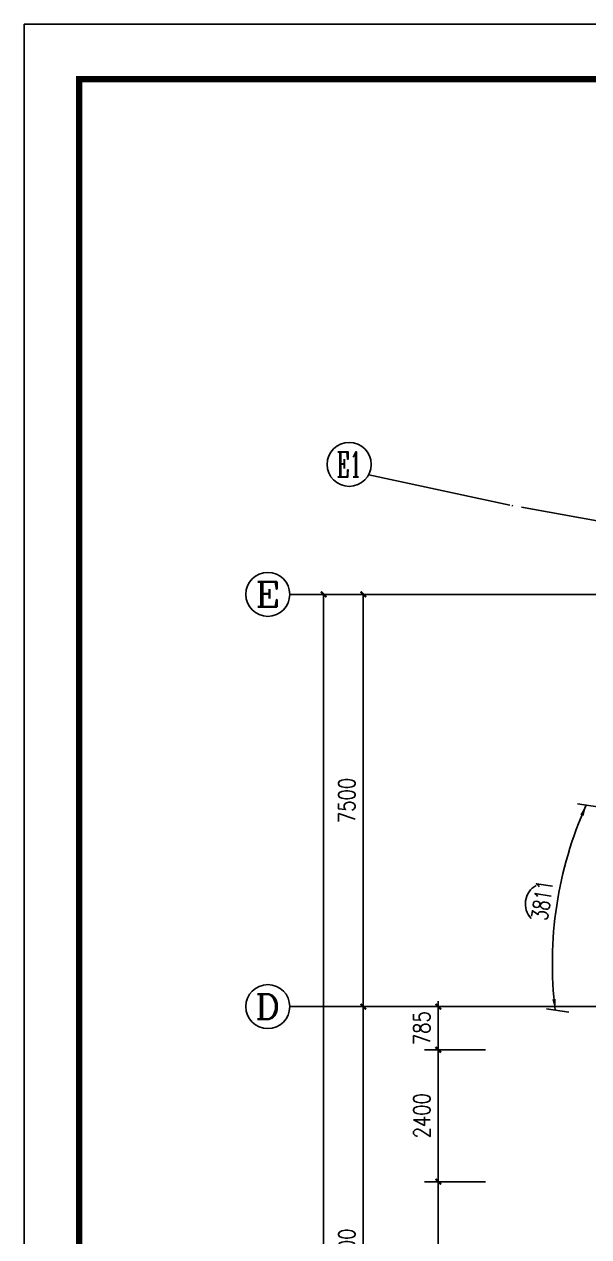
# Model space of a CAD drawing. Header units: millimetres. Extents: x 591771 to 1936534, y -622016 to 355666.
# Drawn here: x 595260 to 605528, y 201568 to 223628 of the extents above; entities that cross this region are included whole.
import ezdxf
from ezdxf.enums import TextEntityAlignment as Align

# ---------------------------------------------------------------- set-up
doc = ezdxf.new("R2010")
doc.units = ezdxf.units.MM
doc.header["$LTSCALE"] = 80
doc.linetypes.add('DOTE', pattern=[2.42, 2, -0.2, 0.02, -0.2])
for name, color, linetype in [('\\M+5BDA8-\\M+5B3DF\\M+5B4E7', 3, 'Continuous'), ('\\M+5BDA8-\\M+5D6E1', 17, 'DOTE'), ('\\M+5BDA8-\\M+5D6E1-\\M+5B1EA\\M+5D7A2', 3, 'Continuous'), ('\\M+5C1A2\\M+5C3E6\\M+5CFDF\\M+5CCF51', 7, 'Continuous'), ('\\M+5CDBC\\M+5BFF2', 252, 'Continuous'), ('AXIS_TEXT', 7, 'Continuous'), ('PUB_TEXT', 7, 'Continuous')]:
    doc.layers.add(name, color=color, linetype=linetype)
doc.styles.add('A-AXIS-LABEL', font='COMPLEX', dxfattribs={"bigfont": 'GBCBIG'})
doc.styles.add('A-DIM', font='SIMPLEX', dxfattribs={"bigfont": 'GBCBIG'})
doc.styles.add('COMPLEX', font='COMPLEX')
doc.styles.add('DIM_FONT', font='SIMPLEX.shx', dxfattribs={"width": 0.8})
doc.styles.add('ROMANS', font='ROMANS.shx', dxfattribs={"width": 0.8, "bigfont": 'hhztxt.shx'})
doc.dimstyles.new('dim1-150', dxfattribs={"dimscale": 180, "dimtxt": 2, "dimasz": 1.2, "dimexe": 1.2, "dimexo": 1.2, "dimgap": 1, "dimtad": 1, "dimdec": 0, "dimdsep": 46, "dimtxsty": 'ROMANS', "dimblk": 'ARCHTICK', "dimcen": 0, "dimadec": 0, "dimazin": 0, "dimtfac": 0.71, "dimtdec": 0, "dimtix": 1, "dimtmove": 0, "dimatfit": 3, "dimldrblk": 'ARCHTICK', "dimfxl": 0, "dimtolj": 1, "dimtzin": 0, "dimarcsym": 0})
doc.dimstyles.new('DIMN', dxfattribs={"dimtxt": 300, "dimasz": 100, "dimexe": 250, "dimexo": 300, "dimgap": 150, "dimtad": 1, "dimdec": 0, "dimzin": 0, "dimdsep": 46, "dimtxsty": 'DIM_FONT', "dimblk": 'ARCHTICK', "dimcen": 0.09, "dimclrt": 7, "dimazin": 2, "dimtfac": 1, "dimtdec": 0, "dimtix": 1, "dimtmove": 2, "dimatfit": 3, "dimldrblk": 'ARCHTICK', "dimfxl": 0, "dimtolj": 1, "dimtzin": 0, "dimarcsym": 0})

# ---------------------------------------------------------------- blocks, each defined once
blk = doc.blocks.new('_ArchTick')
at = {"color": 0, "linetype": 'ByBlock', "const_width": 0.4}
blk.add_lwpolyline([(-0.5, -0.5), (0.5, 0.5)], dxfattribs=at)
blk = doc.blocks.new('*D26')
at = {"layer": '\\M+5C1A2\\M+5C3E6\\M+5CFDF\\M+5CCF51', "color": 0, "lineweight": -2, "transparency": 16777216}
blk.add_arc((613128, 213255), 5623, 169.8236, 180, dxfattribs=at)
at = {"layer": 'Defpoints', "color": 0, "lineweight": -3, "transparency": 16777216}
for p in [(604090, 214878), (607545, 213920), (603990, 213255), (662218, 213255), (660403, 204769)]:
    blk.add_point(p, dxfattribs=at)
at = {"layer": '\\M+5C1A2\\M+5C3E6\\M+5CFDF\\M+5CCF51', "color": 0, "lineweight": -2, "transparency": 16777216, "xscale": 216, "yscale": 216, "zscale": 216}
for p, rotation in [((607594, 214249), 79.8236399644772), ((607506, 213255), 270)]:
    blk.add_blockref('_ArchTick', p, dxfattribs=dict(at, rotation=rotation))
at = {"layer": '\\M+5C1A2\\M+5C3E6\\M+5CFDF\\M+5CCF51', "color": 0, "lineweight": -2, "transparency": 16777216, "insert": (607161, 213787), "char_height": 360, "attachment_point": 5, "rotation": 84.9118, "style": 'ROMANS'}
blk.add_mtext('\\A1;10%%D', dxfattribs=at)
blk = doc.blocks.new('*D27')
at = {"layer": '\\M+5C1A2\\M+5C3E6\\M+5CFDF\\M+5CCF51', "color": 0, "lineweight": -2, "transparency": 16777216}
blk.add_arc((615406, 212846), 991, 169.8236, 180, dxfattribs=at)
at = {"layer": 'Defpoints', "color": 0, "lineweight": -3, "transparency": 16777216}
for p in [(604090, 214878), (614422, 212964), (612909, 212846), (615406, 212846), (615921, 212846)]:
    blk.add_point(p, dxfattribs=at)
at = {"layer": '\\M+5C1A2\\M+5C3E6\\M+5CFDF\\M+5CCF51', "color": 0, "lineweight": -2, "transparency": 16777216, "xscale": 216, "yscale": 216, "zscale": 216}
for p, rotation in [((614430, 213022), 79.8236399644774), ((614415, 212846), 270)]:
    blk.add_blockref('_ArchTick', p, dxfattribs=dict(at, rotation=rotation))
at = {"layer": '\\M+5C1A2\\M+5C3E6\\M+5CFDF\\M+5CCF51', "color": 0, "lineweight": -2, "transparency": 16777216, "insert": (614052, 212967), "char_height": 360, "attachment_point": 5, "rotation": 84.9118, "style": 'ROMANS'}
blk.add_mtext('\\A1;10%%D', dxfattribs=at)
blk = doc.blocks.new('*D370')
at = {"layer": '\\M+5BDA8-\\M+5B3DF\\M+5B4E7', "color": 0, "lineweight": -2, "transparency": 16777216}
for p, q in [((603647, 202570), (602541, 202570)), ((602791, 199054), (602791, 202570)), ((603647, 199054), (602541, 199054))]:
    blk.add_line(p, q, dxfattribs=at)
at = {"layer": 'Defpoints', "color": 0, "transparency": 16777216}
for p in [(602791, 202570), (603947, 202570), (603947, 199054)]:
    blk.add_point(p, dxfattribs=at)
at = {"layer": '\\M+5BDA8-\\M+5B3DF\\M+5B4E7', "color": 0, "lineweight": -2, "transparency": 16777216, "xscale": 100, "yscale": 100, "zscale": 100}
for p, rotation in [((602791, 202570), 90), ((602791, 199054), 270)]:
    blk.add_blockref('_ArchTick', p, dxfattribs=dict(at, rotation=rotation))
at = {"layer": '\\M+5BDA8-\\M+5B3DF\\M+5B4E7', "color": 7, "transparency": 16777216, "insert": (602491, 200812), "char_height": 300, "attachment_point": 5, "rotation": 90, "style": 'DIM_FONT'}
blk.add_mtext('\\A1;3517', dxfattribs=at)
blk = doc.blocks.new('*D371')
at = {"layer": '\\M+5BDA8-\\M+5B3DF\\M+5B4E7', "color": 0, "lineweight": -2, "transparency": 16777216}
for p, q in [((603647, 204970), (602541, 204970)), ((602791, 202570), (602791, 204970)), ((603647, 202570), (602541, 202570))]:
    blk.add_line(p, q, dxfattribs=at)
at = {"layer": 'Defpoints', "color": 0, "transparency": 16777216}
for p in [(602791, 204970), (603947, 204970), (603947, 202570)]:
    blk.add_point(p, dxfattribs=at)
at = {"layer": '\\M+5BDA8-\\M+5B3DF\\M+5B4E7', "color": 0, "lineweight": -2, "transparency": 16777216, "xscale": 100, "yscale": 100, "zscale": 100}
for p, rotation in [((602791, 204970), 90), ((602791, 202570), 270)]:
    blk.add_blockref('_ArchTick', p, dxfattribs=dict(at, rotation=rotation))
at = {"layer": '\\M+5BDA8-\\M+5B3DF\\M+5B4E7', "color": 7, "transparency": 16777216, "insert": (602491, 203770), "char_height": 300, "attachment_point": 5, "rotation": 90, "style": 'DIM_FONT'}
blk.add_mtext('\\A1;2400', dxfattribs=at)
blk = doc.blocks.new('*D372')
at = {"layer": '\\M+5BDA8-\\M+5B3DF\\M+5B4E7', "color": 0, "lineweight": -2, "transparency": 16777216}
for p, q in [((602791, 205755), (602791, 205855)), ((603647, 205755), (602541, 205755)), ((602791, 204970), (602791, 205755)), ((603647, 204970), (602541, 204970)), ((602791, 204970), (602791, 204870))]:
    blk.add_line(p, q, dxfattribs=at)
at = {"layer": 'Defpoints', "color": 0, "transparency": 16777216}
for p in [(602791, 205755), (603947, 205755), (603947, 204970)]:
    blk.add_point(p, dxfattribs=at)
at = {"layer": '\\M+5BDA8-\\M+5B3DF\\M+5B4E7', "color": 0, "lineweight": -2, "transparency": 16777216, "xscale": 100, "yscale": 100, "zscale": 100}
for p, rotation in [((602791, 205755), 270), ((602791, 204970), 90)]:
    blk.add_blockref('_ArchTick', p, dxfattribs=dict(at, rotation=rotation))
at = {"layer": '\\M+5BDA8-\\M+5B3DF\\M+5B4E7', "color": 7, "transparency": 16777216, "insert": (602491, 205363), "char_height": 300, "attachment_point": 5, "rotation": 90, "style": 'DIM_FONT'}
blk.add_mtext('\\A1;785', dxfattribs=at)
blk = doc.blocks.new('*D629')
at = {"layer": '\\M+5BDA8-\\M+5B3DF\\M+5B4E7', "color": 0, "lineweight": -2, "transparency": 16777216}
for p, q in [((601962, 213255), (600456, 213255)), ((600706, 178755), (600706, 213255)), ((601962, 178755), (600456, 178755))]:
    blk.add_line(p, q, dxfattribs=at)
at = {"layer": 'Defpoints', "color": 0, "transparency": 16777216}
for p in [(600706, 213255), (602262, 213255), (602262, 178755)]:
    blk.add_point(p, dxfattribs=at)
at = {"layer": '\\M+5BDA8-\\M+5B3DF\\M+5B4E7', "color": 0, "lineweight": -2, "transparency": 16777216, "xscale": 100, "yscale": 100, "zscale": 100}
for p, rotation in [((600706, 213255), 90), ((600706, 178755), 270)]:
    blk.add_blockref('_ArchTick', p, dxfattribs=dict(at, rotation=rotation))
at = {"layer": '\\M+5BDA8-\\M+5B3DF\\M+5B4E7', "color": 7, "transparency": 16777216, "insert": (600406, 196005), "char_height": 300, "attachment_point": 5, "rotation": 90, "style": 'DIM_FONT'}
blk.add_mtext('\\A1;34500', dxfattribs=at)
blk = doc.blocks.new('*D646')
at = {"layer": '\\M+5BDA8-\\M+5B3DF\\M+5B4E7', "color": 0, "lineweight": -2, "transparency": 16777216}
for p, q in [((601427, 205755), (601177, 205755)), ((601427, 196855), (601427, 205755)), ((601427, 196855), (601177, 196855))]:
    blk.add_line(p, q, dxfattribs=at)
at = {"layer": 'Defpoints', "color": 0, "transparency": 16777216}
for p in [(601427, 205755), (601727, 205755), (601727, 196855)]:
    blk.add_point(p, dxfattribs=at)
at = {"layer": '\\M+5BDA8-\\M+5B3DF\\M+5B4E7', "color": 0, "lineweight": -2, "transparency": 16777216, "xscale": 100, "yscale": 100, "zscale": 100}
for p, rotation in [((601427, 205755), 90), ((601427, 196855), 270)]:
    blk.add_blockref('_ArchTick', p, dxfattribs=dict(at, rotation=rotation))
at = {"layer": '\\M+5BDA8-\\M+5B3DF\\M+5B4E7', "color": 7, "transparency": 16777216, "insert": (601127, 201305), "char_height": 300, "attachment_point": 5, "rotation": 90, "style": 'DIM_FONT'}
blk.add_mtext('\\A1;8900', dxfattribs=at)
blk = doc.blocks.new('*D647')
at = {"layer": '\\M+5BDA8-\\M+5B3DF\\M+5B4E7', "color": 0, "lineweight": -2, "transparency": 16777216}
for p, q in [((601427, 213255), (601177, 213255)), ((601427, 205755), (601427, 213255)), ((601427, 205755), (601177, 205755))]:
    blk.add_line(p, q, dxfattribs=at)
at = {"layer": 'Defpoints', "color": 0, "transparency": 16777216}
for p in [(601427, 213255), (601727, 213255), (601727, 205755)]:
    blk.add_point(p, dxfattribs=at)
at = {"layer": '\\M+5BDA8-\\M+5B3DF\\M+5B4E7', "color": 0, "lineweight": -2, "transparency": 16777216, "xscale": 100, "yscale": 100, "zscale": 100}
for p, rotation in [((601427, 213255), 90), ((601427, 205755), 270)]:
    blk.add_blockref('_ArchTick', p, dxfattribs=dict(at, rotation=rotation))
at = {"layer": '\\M+5BDA8-\\M+5B3DF\\M+5B4E7', "color": 7, "transparency": 16777216, "insert": (601127, 209505), "char_height": 300, "attachment_point": 5, "rotation": 90, "style": 'DIM_FONT'}
blk.add_mtext('\\A1;7500', dxfattribs=at)
blk = doc.blocks.new('_AXISO')
blk.add_circle((0, 0), 0.5)
at = {"layer": 'AXIS_TEXT', "style": 'COMPLEX'}
blk.add_attdef('A', text='', height=0.56, dxfattribs=at).set_placement((-0.25, -0.28), (0.25, -0.28), align=Align.FIT)

msp = doc.modelspace()

# ---------------------------------------------------------------- linework, layer by layer
at = {"layer": '\\M+5BDA8-\\M+5B3DF\\M+5B4E7'}
for p, q in [((604089.6, 214877.8), (601527.2, 215432.7)), ((605322.4, 209445.4), (605729.9, 209383.6)), ((604757.6, 205717.8), (605165.1, 205656))]:
    msp.add_line(p, q, dxfattribs=at)
for points in [[(605482.7, 209421.1, 0, 66, 0), (605403.2, 209237.6, 66, 0, 0)], [(604896.4, 205892.3, 66, 0, 0), (604917.9, 205693.5, 0, 0, 0)]]:
    msp.add_lwpolyline(points, format="xyseb", dxfattribs=at)
msp.add_arc((611872.5, 206546.4), 7006.7, 155.77787, 186.9921, dxfattribs=at)
at = {"layer": '\\M+5BDA8-\\M+5B3DF\\M+5B4E7', "color": 7}
msp.add_arc((604761.5, 207623.8), 387.1, 119.38754, 223.38242, dxfattribs=at)
at = {"layer": '\\M+5BDA8-\\M+5D6E1', "ltscale": 10}
for p, q in [((615406, 212846.5), (604089.6, 214877.8)), ((604089.6, 213255.3), (662017.9, 213255.3)), ((604089.6, 205755.3), (662017.9, 205755.3))]:
    msp.add_line(p, q, dxfattribs=at)
at = {"layer": '\\M+5BDA8-\\M+5D6E1-\\M+5B1EA\\M+5D7A2'}
for p, q in [((604089.6, 213255.3), (600089.6, 213255.3)), ((604089.6, 205755.3), (600089.6, 205755.3))]:
    msp.add_line(p, q, dxfattribs=at)
msp.add_circle((601170.5, 215619.9), 400, dxfattribs=at)
at = {"layer": '\\M+5CDBC\\M+5BFF2', "color": 2}
msp.add_lwpolyline([(595259.9, 164227.6), (679359.9, 164227.6), (679359.9, 223627.6), (595259.9, 223627.6)], close=True, dxfattribs=at)
at = {"layer": '\\M+5CDBC\\M+5BFF2', "color": 2, "const_width": 112.5}
msp.add_lwpolyline([(596260, 165227.6), (678359.9, 165227.6), (678359.9, 222627.6), (596260, 222627.6)], close=True, dxfattribs=at)

# ---------------------------------------------------------------- block references
at = {"layer": '\\M+5BDA8-\\M+5D6E1-\\M+5B1EA\\M+5D7A2'}
ref = msp.add_blockref('_AXISO', (599689.6, 213255.3), dxfattribs=dict(at, xscale=800, yscale=800, zscale=800))
ref.add_attrib('A', 'E', dxfattribs={"layer": 'AXIS_TEXT', "height": 452.5, "style": 'A-AXIS-LABEL', "width": 1.3125}).set_placement((599463.3, 213029), (599915.9, 213029), align=Align.FIT)
ref = msp.add_blockref('_AXISO', (599689.6, 205755.3), dxfattribs=dict(at, xscale=800, yscale=800, zscale=800))
ref.add_attrib('A', 'D', dxfattribs={"layer": 'AXIS_TEXT', "height": 452.5, "style": 'A-AXIS-LABEL', "width": 1.235294}).set_placement((599463.3, 205529), (599915.9, 205529), align=Align.FIT)

# ---------------------------------------------------------------- texts
at = {"layer": '\\M+5BDA8-\\M+5B3DF\\M+5B4E7', "color": 7, "style": 'A-DIM', "width": 0.705882}
msp.add_text('3811', height=297.5, rotation=81.38498, dxfattribs=at).set_placement((604774.4, 207313.3))
at = {"layer": 'PUB_TEXT', "style": 'A-AXIS-LABEL', "width": 0.7}
msp.add_text('E1', height=452.55, dxfattribs=at).set_placement((600944.2, 215393.7), (601396.8, 215393.7), align=Align.FIT)

# ---------------------------------------------------------------- dimensions: what is measured, and where the dimension line sits
at = {"layer": '\\M+5BDA8-\\M+5B3DF\\M+5B4E7'}
for p1, p2, distance, picture, middle in [((602262.3, 178755.2), (602262.3, 213255.3), 1556.1, '*D629', (600406.2, 196005.2)), ((601727.5, 205755.3), (601727.5, 213255.3), 300, '*D647', (601127.5, 209505.3)), ((601727.5, 196855.3), (601727.5, 205755.3), 300, '*D646', (601127.5, 201305.3)), ((603947.1, 204970.3), (603947.1, 205755.3), 1156.3, '*D372', (602490.8, 205362.8)), ((603947.1, 202570.3), (603947.1, 204970.3), 1156.3, '*D371', (602490.8, 203770.3)), ((603947.1, 199053.6), (603947.1, 202570.3), 1156.3, '*D370', (602490.8, 200811.9))]:
    dim = msp.add_aligned_dim(p1=p1, p2=p2, distance=distance, dimstyle='DIMN', dxfattribs=at)
    dim.commit()
    dim.dimension.update_dxf_attribs({"geometry": picture, "text_midpoint": middle})
at = {"layer": '\\M+5C1A2\\M+5C3E6\\M+5CFDF\\M+5CCF51'}
for base, line1, line2, picture, middle in [((607544.9, 213919.6), ((660403.1, 204769.4), (604089.6, 214877.8)), ((603989.6, 213255.3), (662217.9, 213255.3)), '*D26', (607160.6, 213786.7)), ((614421.7, 212963.6), ((615406, 212846.5), (604089.6, 214877.8)), ((615920.6, 212846.5), (612909, 212846.5)), '*D27', (614051.6, 212967.1))]:
    dim = msp.add_angular_dim_2l(base=base, line1=line1, line2=line2, dimstyle='dim1-150', override={"dimazin": 2}, dxfattribs=at)
    dim.commit()
    dim.dimension.update_dxf_attribs({"geometry": picture, "text_midpoint": middle})

doc.saveas('drawing.dxf')
